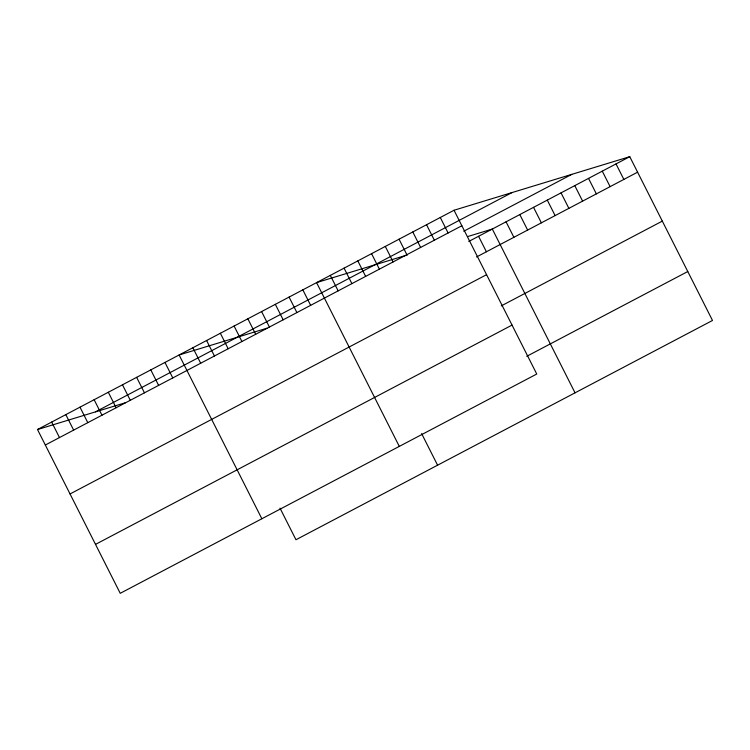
<?xml version="1.0" encoding="UTF-8"?>
<svg xmlns="http://www.w3.org/2000/svg" width="750" height="750" viewBox="0 0 750 750"><rect width="100%" height="100%" fill="white"/><g stroke="black" fill="none" stroke-linecap="round" stroke-linejoin="round"><path stroke-width="1.12" d="M454.031 210.253L536.756 374.025L120.234 593.316L37.5 429.534L454.031 210.253L629.766 156.684L712.5 320.466L295.969 539.747L280.003 508.144M95.494 411.863L512.025 192.572M45.328 445.022L461.85 225.741M463.772 231.225L571.772 174.366M468.75 241.453L629.766 156.684M476.578 256.95L637.594 172.181M70.041 493.959L486.572 274.678M501.291 305.878L662.316 221.109M95.512 544.378L512.044 325.087M526.763 356.297L687.778 271.528M407.428 254.925L316.575 282.609L399.3 446.391M468.15 236.419L492.319 229.05L575.044 392.831M266.991 328.2L179.119 354.975L261.853 518.756M37.5 429.534L125.372 402.75M616.022 163.922L623.85 179.419M602.278 171.159L610.106 186.647M588.534 178.397L596.362 193.884M574.791 185.634L582.609 201.122M561.047 192.872L568.866 208.359M547.294 200.109L555.122 215.597M533.55 207.347L541.378 222.834M519.806 214.575L527.634 230.072M506.062 221.812L513.881 237.309M478.566 236.287L486.394 251.775M440.287 217.481L448.106 232.978M426.534 224.719L434.363 240.216M412.791 231.956L420.619 247.453M399.047 239.194L406.875 254.681M385.303 246.431L393.131 261.919M371.559 253.669L379.378 269.156M357.816 260.906L365.634 276.394M344.062 268.144L351.891 283.631M421.622 433.594L437.587 465.197M330.319 275.381L338.147 290.869M302.831 289.847L310.65 305.344M289.088 297.084L296.906 312.581M275.334 304.322L283.163 319.809M261.591 311.559L269.419 327.047M247.847 318.797L255.675 334.284M234.103 326.034L241.922 341.522M220.359 333.272L228.178 348.759M206.606 340.509L214.434 355.997M192.863 347.738L200.691 363.234M164.963 362.438L172.781 377.925M150.797 369.891L158.625 385.378M136.631 377.344L144.459 392.831M122.475 384.797L130.294 400.294M108.309 392.259L116.137 407.747M94.144 399.713L101.972 415.2M79.987 407.166L87.806 422.662M65.822 414.628L73.65 430.116M51.666 422.081L59.484 437.569"/></g></svg>
